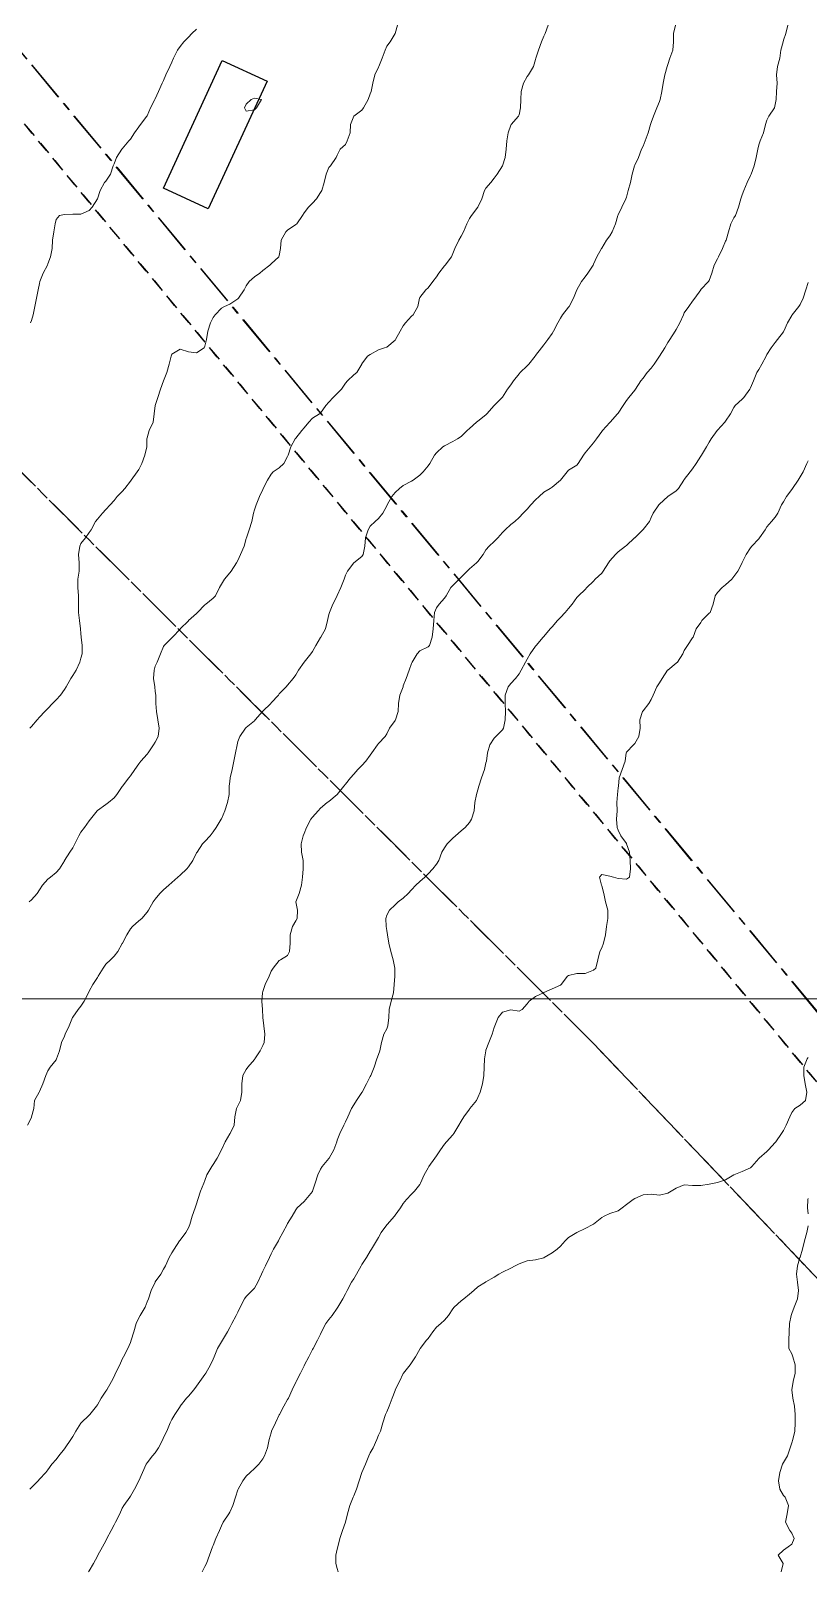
# Model space of a CAD drawing. Header units: centimetres. Extents: x 0 to 642158, y -847 to 649707.
# Drawn here: x 616374.2 to 616421.2, y 620852.8 to 620945.9 of the extents above; entities that cross this region are included whole.
import ezdxf

# ---------------------------------------------------------------- set-up
doc = ezdxf.new("R2010")
doc.units = ezdxf.units.CM
doc.header["$MEASUREMENT"] = 0
doc.linetypes.add('CENTERX2', pattern=[4, 2.5, -0.5, 0.5, -0.5])
doc.linetypes.add('JIS_02_0.7', pattern=[1.35, 0.75, -0.6])
for name, color, linetype, lineweight in [('MEV_grille', 254, 'Continuous', 9), ('WAL_parcellaire agricole', 7, 'JIS_02_0.7', 25), ('WAL_topographie 0.5', 253, 'Continuous', 20)]:
    doc.layers.add(name, color=color, linetype=linetype, lineweight=lineweight)
doc.layers.add('SPW_batiments', color=7, linetype='Continuous')
doc.layers.add('SPW_parcellaire cadastral', color=7, linetype='CENTERX2', lineweight=25, true_color=0xff0542)

# ---------------------------------------------------------------- blocks, each defined once
blk = doc.blocks.new('*U114')
at = {"layer": 'MEV_grille', "transparency": 33554687}
blk.add_lwpolyline([(-1338.461, 0), (1338.461, 0)], dxfattribs=at)
blk = doc.blocks.new('*U115')
at = {"layer": 'MEV_grille', "color": 0, "linetype": 'ByBlock', "lineweight": -2, "transparency": 16777216}
blk.add_blockref('*U114', (0, -1500), dxfattribs=at)

msp = doc.modelspace()

# ---------------------------------------------------------------- linework, layer by layer
at = {"layer": 'SPW_batiments'}
msp.add_lwpolyline([(616388.52, 620942.871), (616384.938, 620935.154), (616382.238, 620936.403), (616385.803, 620944.121), (616388.52, 620942.871)], dxfattribs=at)
at = {"layer": 'SPW_parcellaire cadastral'}
for points in [[(616444.846, 620858.824), (616328.319, 620999.221), (616353.241, 621029.345), (616359.425, 621024.116), (616402.941, 621068.081), (616404.139, 621066.321), (616414.789, 621054.224), (616417.702, 621050.693), (616424.235, 621042.692)], [(616313.036, 620878.993), (616265.079, 620915.786), (616262.741, 620917.58), (616265.689, 620921.537), (616328.319, 620999.221), (616444.846, 620858.824), (616438.51, 620852.937), (616408.245, 620884.701), (616355.741, 620937.089), (616313.036, 620878.993)], [(616313.036, 620878.993), (616355.741, 620937.089), (616408.245, 620884.701), (616438.51, 620852.937), (616410.11, 620826.551), (616394.538, 620813.213), (616375.55, 620800.72), (616354.566, 620778.67), (616332.931, 620755.938), (616309.37, 620730.794), (616286.178, 620751.628), (616257.086, 620777.464), (616258.195, 620804.368), (616302.028, 620864.015), (616313.036, 620878.993)]]:
    msp.add_lwpolyline(points, dxfattribs=at)
at = {"layer": 'WAL_parcellaire agricole'}
for points in [[(616324.031, 621000.478), (616269.31, 620938.403), (616268.869, 620960.806), (616335.692, 621044.813), (616332.483, 621048.937), (616345.106, 621065.188), (616375.352, 621102.317), (616518.538, 620926.168), (616439.713, 620860.66), (616324.031, 621000.478)], [(616255.997, 620774.617), (616254.888, 620802.306), (616269.443, 620906.264), (616269.125, 620914.056), (616269.31, 620938.403), (616324.031, 621000.478), (616439.713, 620860.66), (616427.749, 620846.053), (616421.929, 620839.702), (616414.257, 620830.705), (616403.934, 620820.988), (616397.612, 620816.054), (616363.299, 620797.518), (616354.757, 620786.516), (616345.049, 620771.634), (616339.95, 620763.773), (616311.615, 620724.308), (616278.144, 620756.809), (616255.997, 620774.617)]]:
    msp.add_lwpolyline(points, dxfattribs=at)
at = {"layer": 'WAL_topographie 0.5'}
for points in [[(616413.208, 620946.25), (616413.091, 620945.75), (616413.096, 620945.25), (616413.045, 620944.75), (616412.873, 620944.25), (616412.75, 620943.869), (616412.707, 620943.75), (616412.572, 620943.25), (616412.464, 620942.75), (616412.396, 620942.25), (616412.296, 620941.75), (616412.25, 620941.63), (616412.092, 620941.25), (616411.886, 620940.75), (616411.75, 620940.369), (616411.71, 620940.25), (616411.57, 620939.75), (616411.377, 620939.25), (616411.25, 620938.946), (616411.163, 620938.75), (616410.97, 620938.25), (616410.75, 620937.792), (616410.732, 620937.75), (616410.602, 620937.25), (616410.485, 620936.75), (616410.358, 620936.25), (616410.25, 620935.857), (616410.219, 620935.75), (616409.978, 620935.25), (616409.75, 620934.794), (616409.732, 620934.75), (616409.589, 620934.25), (616409.385, 620933.75), (616409.25, 620933.517), (616409.045, 620933.25), (616408.75, 620932.771), (616408.737, 620932.75), (616408.46, 620932.25), (616408.25, 620931.794), (616408.228, 620931.75), (616407.912, 620931.25), (616407.75, 620931.033), (616407.526, 620930.75), (616407.25, 620930.25), (616407.25, 620930.25), (616407.052, 620929.75), (616406.777, 620929.25), (616406.75, 620929.206), (616406.39, 620928.75), (616406.25, 620928.543), (616406.103, 620928.25), (616405.837, 620927.75), (616405.75, 620927.609), (616405.489, 620927.25), (616405.25, 620926.922), (616405.116, 620926.75), (616404.75, 620926.281), (616404.727, 620926.25), (616404.353, 620925.75), (616404.25, 620925.661), (616403.81, 620925.25), (616403.75, 620925.18), (616403.42, 620924.75), (616403.25, 620924.515), (616403.063, 620924.25), (616402.75, 620923.766), (616402.739, 620923.75), (616402.25, 620923.25), (616402.25, 620923.25), (616401.802, 620922.75), (616401.75, 620922.698), (616401.25, 620922.31), (616401.18, 620922.25), (616400.75, 620921.872), (616400.614, 620921.75), (616400.25, 620921.394), (616400.033, 620921.25), (616399.75, 620921.08), (616399.25, 620920.829), (616399.15, 620920.75), (616398.75, 620920.394), (616398.645, 620920.25), (616398.364, 620919.75), (616398.25, 620919.612), (616397.952, 620919.25), (616397.75, 620919.045), (616397.347, 620918.75), (616397.25, 620918.681), (616396.75, 620918.43), (616396.526, 620918.25), (616396.25, 620918), (616396.062, 620917.75), (616395.778, 620917.25), (616395.75, 620917.189), (616395.508, 620916.75), (616395.25, 620916.434), (616395.046, 620916.25), (616394.75, 620915.973), (616394.619, 620915.75), (616394.472, 620915.25), (616394.429, 620914.75), (616394.32, 620914.25), (616394.25, 620914.136), (616393.75, 620913.75), (616393.75, 620913.75), (616393.373, 620913.25), (616393.25, 620913), (616393.164, 620912.75), (616392.973, 620912.25), (616392.75, 620911.765), (616392.741, 620911.75), (616392.495, 620911.25), (616392.282, 620910.75), (616392.25, 620910.625), (616392.172, 620910.25), (616392.039, 620909.75), (616391.765, 620909.25), (616391.75, 620909.225), (616391.458, 620908.75), (616391.25, 620908.385), (616391.154, 620908.25), (616390.76, 620907.75), (616390.75, 620907.733), (616390.409, 620907.25), (616390.25, 620906.967), (616390.094, 620906.75), (616389.75, 620906.357), (616389.664, 620906.25), (616389.25, 620905.824), (616389.194, 620905.75), (616388.75, 620905.274), (616388.727, 620905.25), (616388.25, 620904.773), (616388.232, 620904.75), (616387.799, 620904.25), (616387.75, 620904.198), (616387.25, 620903.788), (616387.207, 620903.75), (616386.852, 620903.25), (616386.75, 620902.938), (616386.701, 620902.75), (616386.591, 620902.25), (616386.507, 620901.75), (616386.402, 620901.25), (616386.273, 620900.75), (616386.25, 620900.528), (616386.223, 620900.25), (616386.212, 620899.75), (616386.114, 620899.25), (616385.953, 620898.75), (616385.75, 620898.265), (616385.742, 620898.25), (616385.435, 620897.75), (616385.25, 620897.489), (616385.057, 620897.25), (616384.75, 620896.9), (616384.611, 620896.75), (616384.276, 620896.25), (616384.25, 620896.209), (616384.023, 620895.75), (616383.75, 620895.363), (616383.652, 620895.25), (616383.25, 620894.861), (616383.11, 620894.75), (616382.75, 620894.417), (616382.562, 620894.25), (616382.25, 620893.977), (616382.019, 620893.75), (616381.75, 620893.413), (616381.625, 620893.25), (616381.33, 620892.75), (616381.25, 620892.625), (616380.942, 620892.25), (616380.75, 620892.1), (616380.37, 620891.75), (616380.25, 620891.612), (616380.023, 620891.25), (616379.757, 620890.75), (616379.75, 620890.734), (616379.473, 620890.25), (616379.25, 620889.959), (616379.041, 620889.75), (616378.75, 620889.484), (616378.586, 620889.25), (616378.295, 620888.75), (616378.25, 620888.679), (616377.96, 620888.25), (616377.75, 620887.856), (616377.701, 620887.75), (616377.444, 620887.25), (616377.25, 620886.946), (616377.086, 620886.75), (616376.75, 620886.276), (616376.734, 620886.25), (616376.533, 620885.75), (616376.301, 620885.25), (616376.25, 620885.133), (616376.081, 620884.75), (616375.962, 620884.25), (616375.78, 620883.75), (616375.75, 620883.703), (616375.387, 620883.25), (616375.25, 620883.03), (616375.125, 620882.75), (616374.948, 620882.25), (616374.75, 620881.794), (616374.717, 620881.75), (616374.45, 620881.25), (616374.41, 620880.75), (616374.266, 620880.25), (616374.25, 620880.21), (616374.015, 620879.75)], [(616405.508, 620946.25), (616405.323, 620945.75), (616405.25, 620945.591), (616405.103, 620945.25), (616404.935, 620944.75), (616404.773, 620944.25), (616404.75, 620944.167), (616404.636, 620943.75), (616404.331, 620943.25), (616404.25, 620943.141), (616404.019, 620942.75), (616403.878, 620942.25), (616403.861, 620941.75), (616403.848, 620941.25), (616403.75, 620940.841), (616403.71, 620940.75), (616403.285, 620940.25), (616403.25, 620940.197), (616403.098, 620939.75), (616403.008, 620939.25), (616402.973, 620938.75), (616402.913, 620938.25), (616402.75, 620937.75), (616402.75, 620937.75), (616402.425, 620937.25), (616402.25, 620937.009), (616402.036, 620936.75), (616401.75, 620936.393), (616401.655, 620936.25), (616401.506, 620935.75), (616401.25, 620935.25), (616401.25, 620935.25), (616400.866, 620934.75), (616400.75, 620934.565), (616400.59, 620934.25), (616400.401, 620933.75), (616400.25, 620933.5), (616400.11, 620933.25), (616399.86, 620932.75), (616399.75, 620932.441), (616399.657, 620932.25), (616399.288, 620931.75), (616399.25, 620931.712), (616398.904, 620931.25), (616398.75, 620931.028), (616398.542, 620930.75), (616398.25, 620930.372), (616398.105, 620930.25), (616397.75, 620929.792), (616397.73, 620929.75), (616397.623, 620929.25), (616397.346, 620928.75), (616397.25, 620928.65), (616396.875, 620928.25), (616396.75, 620928.068), (616396.562, 620927.75), (616396.286, 620927.25), (616396.25, 620927.206), (616395.75, 620926.793), (616395.607, 620926.75), (616395.25, 620926.625), (616394.75, 620926.35), (616394.592, 620926.25), (616394.25, 620925.786), (616394.235, 620925.75), (616393.937, 620925.25), (616393.75, 620925.105), (616393.383, 620924.75), (616393.25, 620924.617), (616393.011, 620924.25), (616392.75, 620923.977), (616392.517, 620923.75), (616392.25, 620923.455), (616392.072, 620923.25), (616391.75, 620922.797), (616391.685, 620922.75), (616391.25, 620922.5), (616391.033, 620922.25), (616390.75, 620921.917), (616390.617, 620921.75), (616390.25, 620921.288), (616390.21, 620921.25), (616389.943, 620920.75), (616389.788, 620920.25), (616389.75, 620920.167), (616389.519, 620919.75), (616389.25, 620919.481), (616388.884, 620919.25), (616388.75, 620919.101), (616388.526, 620918.75), (616388.283, 620918.25), (616388.25, 620918.17), (616388.056, 620917.75), (616387.859, 620917.25), (616387.75, 620916.956), (616387.691, 620916.75), (616387.592, 620916.25), (616387.42, 620915.75), (616387.259, 620915.25), (616387.25, 620915.219), (616387.118, 620914.75), (616386.899, 620914.25), (616386.75, 620913.893), (616386.667, 620913.75), (616386.332, 620913.25), (616386.25, 620913.142), (616385.935, 620912.75), (616385.75, 620912.457), (616385.628, 620912.25), (616385.385, 620911.75), (616385.25, 620911.601), (616384.804, 620911.25), (616384.75, 620911.208), (616384.301, 620910.75), (616384.25, 620910.688), (616383.764, 620910.25), (616383.75, 620910.239), (616383.261, 620909.75), (616383.25, 620909.737), (616382.788, 620909.25), (616382.75, 620909.213), (616382.287, 620908.75), (616382.25, 620908.679), (616382.062, 620908.25), (616381.861, 620907.75), (616381.75, 620907.5), (616381.672, 620907.25), (616381.646, 620906.75), (616381.719, 620906.25), (616381.75, 620905.977), (616381.782, 620905.75), (616381.784, 620905.25), (616381.823, 620904.75), (616381.91, 620904.25), (616381.981, 620903.75), (616381.93, 620903.25), (616381.75, 620902.912), (616381.648, 620902.75), (616381.308, 620902.25), (616381.25, 620902.173), (616380.883, 620901.75), (616380.75, 620901.592), (616380.514, 620901.25), (616380.25, 620900.878), (616380.154, 620900.75), (616379.768, 620900.25), (616379.75, 620900.221), (616379.426, 620899.75), (616379.25, 620899.536), (616378.917, 620899.25), (616378.75, 620899.13), (616378.25, 620898.771), (616378.227, 620898.75), (616377.821, 620898.25), (616377.75, 620898.156), (616377.461, 620897.75), (616377.25, 620897.462), (616377.125, 620897.25), (616376.877, 620896.75), (616376.75, 620896.524), (616376.58, 620896.25), (616376.259, 620895.75), (616376.25, 620895.735), (616375.944, 620895.25), (616375.75, 620895.027), (616375.408, 620894.75), (616375.25, 620894.63), (616374.928, 620894.25), (616374.75, 620893.974), (616374.595, 620893.75), (616374.25, 620893.377), (616374.127, 620893.25)], [(616420.005, 620946.25), (616419.885, 620945.75), (616419.75, 620945.344), (616419.725, 620945.25), (616419.594, 620944.75), (616419.518, 620944.25), (616419.379, 620943.75), (616419.321, 620943.25), (616419.364, 620942.75), (616419.332, 620942.25), (616419.298, 620941.75), (616419.25, 620941.45), (616419.196, 620941.25), (616418.862, 620940.75), (616418.75, 620940.5), (616418.665, 620940.25), (616418.54, 620939.75), (616418.335, 620939.25), (616418.25, 620939.017), (616418.188, 620938.75), (616418.104, 620938.25), (616417.981, 620937.75), (616417.798, 620937.25), (616417.75, 620937.159), (616417.549, 620936.75), (616417.348, 620936.25), (616417.25, 620935.989), (616417.165, 620935.75), (616417.036, 620935.25), (616416.846, 620934.75), (616416.75, 620934.6), (616416.572, 620934.25), (616416.422, 620933.75), (616416.272, 620933.25), (616416.25, 620933.187), (616416.063, 620932.75), (616415.818, 620932.25), (616415.75, 620932.129), (616415.563, 620931.75), (616415.419, 620931.25), (616415.25, 620930.808), (616415.209, 620930.75), (616414.75, 620930.264), (616414.74, 620930.25), (616414.392, 620929.75), (616414.25, 620929.558), (616414.028, 620929.25), (616413.75, 620928.855), (616413.692, 620928.75), (616413.471, 620928.25), (616413.25, 620927.855), (616413.193, 620927.75), (616412.869, 620927.25), (616412.75, 620927.066), (616412.565, 620926.75), (616412.258, 620926.25), (616412.25, 620926.238), (616411.927, 620925.75), (616411.75, 620925.516), (616411.51, 620925.25), (616411.25, 620924.912), (616411.125, 620924.75), (616410.806, 620924.25), (616410.75, 620924.18), (616410.394, 620923.75), (616410.25, 620923.558), (616410.05, 620923.25), (616409.75, 620922.8), (616409.711, 620922.75), (616409.27, 620922.25), (616409.25, 620922.228), (616408.801, 620921.75), (616408.75, 620921.689), (616408.445, 620921.25), (616408.25, 620921.005), (616408.053, 620920.75), (616407.75, 620920.387), (616407.642, 620920.25), (616407.335, 620919.75), (616407.25, 620919.652), (616406.75, 620919.339), (616406.656, 620919.25), (616406.26, 620918.75), (616406.25, 620918.74), (616405.75, 620918.324), (616405.629, 620918.25), (616405.25, 620918.01), (616404.969, 620917.75), (616404.75, 620917.552), (616404.459, 620917.25), (616404.25, 620917), (616404.005, 620916.75), (616403.75, 620916.495), (616403.494, 620916.25), (616403.25, 620916.054), (616402.917, 620915.75), (616402.75, 620915.573), (616402.463, 620915.25), (616402.25, 620915.045), (616401.939, 620914.75), (616401.75, 620914.523), (616401.576, 620914.25), (616401.25, 620913.817), (616401.174, 620913.75), (616400.75, 620913.382), (616400.618, 620913.25), (616400.25, 620912.875), (616400.127, 620912.75), (616399.75, 620912.386), (616399.629, 620912.25), (616399.335, 620911.75), (616399.25, 620911.619), (616398.92, 620911.25), (616398.75, 620911.021), (616398.647, 620910.75), (616398.591, 620910.25), (616398.549, 620909.75), (616398.506, 620909.25), (616398.332, 620908.75), (616398.25, 620908.67), (616397.75, 620908.424), (616397.593, 620908.25), (616397.289, 620907.75), (616397.25, 620907.659), (616397.1, 620907.25), (616396.922, 620906.75), (616396.75, 620906.308), (616396.732, 620906.25), (616396.55, 620905.75), (616396.455, 620905.25), (616396.443, 620904.75), (616396.27, 620904.25), (616396.25, 620904.215), (616395.917, 620903.75), (616395.75, 620903.405), (616395.654, 620903.25), (616395.25, 620902.818), (616395.197, 620902.75), (616394.855, 620902.25), (616394.75, 620902.109), (616394.484, 620901.75), (616394.25, 620901.486), (616393.99, 620901.25), (616393.75, 620900.977), (616393.561, 620900.75), (616393.25, 620900.375), (616393.148, 620900.25), (616392.75, 620899.75), (616392.75, 620899.75), (616392.25, 620899.32), (616392.15, 620899.25), (616391.75, 620898.917), (616391.61, 620898.75), (616391.25, 620898.367), (616391.165, 620898.25), (616390.901, 620897.75), (616390.75, 620897.385), (616390.698, 620897.25), (616390.573, 620896.75), (616390.599, 620896.25), (616390.687, 620895.75), (616390.702, 620895.25), (616390.648, 620894.75), (616390.594, 620894.25), (616390.459, 620893.75), (616390.25, 620893.25), (616390.35, 620892.75), (616390.326, 620892.25), (616390.25, 620892.111), (616390.047, 620891.75), (616389.906, 620891.25), (616389.914, 620890.75), (616389.86, 620890.25), (616389.75, 620890.011), (616389.321, 620889.75), (616389.25, 620889.697), (616388.88, 620889.25), (616388.75, 620889.063), (616388.631, 620888.75), (616388.396, 620888.25), (616388.25, 620887.821), (616388.228, 620887.75), (616388.199, 620887.25), (616388.234, 620886.75), (616388.25, 620886.251), (616388.25, 620886.25), (616388.31, 620885.75), (616388.38, 620885.25), (616388.326, 620884.75), (616388.25, 620884.562), (616388.09, 620884.25), (616387.773, 620883.75), (616387.75, 620883.712), (616387.336, 620883.25), (616387.25, 620883.111), (616387.047, 620882.75), (616386.989, 620882.25), (616386.982, 620881.75), (616386.902, 620881.25), (616386.75, 620880.91), (616386.665, 620880.75), (616386.558, 620880.25), (616386.523, 620879.75), (616386.273, 620879.25), (616386.25, 620879.219), (616385.967, 620878.75), (616385.75, 620878.25), (616385.75, 620878.25), (616385.488, 620877.75), (616385.25, 620877.378), (616385.167, 620877.25), (616384.871, 620876.75), (616384.75, 620876.402), (616384.691, 620876.25), (616384.481, 620875.75), (616384.321, 620875.25), (616384.25, 620875), (616384.163, 620874.75), (616383.978, 620874.25), (616383.83, 620873.75), (616383.75, 620873.538), (616383.603, 620873.25), (616383.25, 620872.788), (616383.22, 620872.75), (616382.886, 620872.25), (616382.75, 620872.021), (616382.589, 620871.75), (616382.358, 620871.25), (616382.25, 620871.038), (616382.077, 620870.75), (616381.75, 620870.276), (616381.731, 620870.25), (616381.505, 620869.75), (616381.335, 620869.25), (616381.25, 620869.071), (616381.132, 620868.75), (616380.841, 620868.25), (616380.75, 620868.091), (616380.594, 620867.75), (616380.443, 620867.25), (616380.296, 620866.75), (616380.25, 620866.618), (616380.083, 620866.25), (616379.82, 620865.75), (616379.75, 620865.603), (616379.594, 620865.25), (616379.346, 620864.75), (616379.25, 620864.553), (616379.099, 620864.25), (616378.817, 620863.75), (616378.75, 620863.663), (616378.464, 620863.25), (616378.25, 620862.844), (616378.192, 620862.75), (616377.784, 620862.25), (616377.75, 620862.219), (616377.263, 620861.75), (616377.25, 620861.732), (616376.951, 620861.25), (616376.75, 620860.925), (616376.634, 620860.75), (616376.299, 620860.25), (616376.25, 620860.182), (616375.914, 620859.75), (616375.75, 620859.545), (616375.496, 620859.25), (616375.25, 620858.92), (616375.125, 620858.75), (616374.75, 620858.341), (616374.663, 620858.25), (616374.25, 620857.843), (616374.15, 620857.75)], [(616396.401, 620946.25), (616396.25, 620945.75), (616396.25, 620945.75), (616395.962, 620945.25), (616395.75, 620944.988), (616395.644, 620944.75), (616395.471, 620944.25), (616395.261, 620943.75), (616395.25, 620943.721), (616395.034, 620943.25), (616394.912, 620942.75), (616394.803, 620942.25), (616394.75, 620942.103), (616394.617, 620941.75), (616394.35, 620941.25), (616394.25, 620941.121), (616393.75, 620940.75), (616393.75, 620940.75), (616393.559, 620940.25), (616393.528, 620939.75), (616393.359, 620939.25), (616393.25, 620939.033), (616392.94, 620938.75), (616392.75, 620938.387), (616392.682, 620938.25), (616392.338, 620937.75), (616392.25, 620937.656), (616392.083, 620937.25), (616391.972, 620936.75), (616391.821, 620936.25), (616391.75, 620936.136), (616391.492, 620935.75), (616391.25, 620935.492), (616391.008, 620935.25), (616390.75, 620934.902), (616390.644, 620934.75), (616390.3, 620934.25), (616390.25, 620934.206), (616389.75, 620933.854), (616389.643, 620933.75), (616389.364, 620933.25), (616389.329, 620932.75), (616389.25, 620932.321), (616389.23, 620932.25), (616388.75, 620931.821), (616388.67, 620931.75), (616388.25, 620931.411), (616388.065, 620931.25), (616387.75, 620931.043), (616387.434, 620930.75), (616387.25, 620930.491), (616387.117, 620930.25), (616386.785, 620929.75), (616386.75, 620929.717), (616386.25, 620929.39), (616385.932, 620929.25), (616385.75, 620929.142), (616385.378, 620928.75), (616385.25, 620928.578), (616385.089, 620928.25), (616384.931, 620927.75), (616384.842, 620927.25), (616384.75, 620926.838), (616384.712, 620926.75), (616384.25, 620926.434), (616383.75, 620926.5), (616383.25, 620926.658), (616382.75, 620926.368), (616382.705, 620926.25), (616382.58, 620925.75), (616382.452, 620925.25), (616382.25, 620924.75), (616382.25, 620924.75), (616382.064, 620924.25), (616381.894, 620923.75), (616381.75, 620923.25), (616381.75, 620923.25), (616381.683, 620922.75), (616381.615, 620922.25), (616381.385, 620921.75), (616381.25, 620921.296), (616381.237, 620921.25), (616381.226, 620920.75), (616381.114, 620920.25), (616380.937, 620919.75), (616380.75, 620919.393), (616380.65, 620919.25), (616380.294, 620918.75), (616380.25, 620918.689), (616379.913, 620918.25), (616379.75, 620918.066), (616379.434, 620917.75), (616379.25, 620917.524), (616379.02, 620917.25), (616378.75, 620916.964), (616378.553, 620916.75), (616378.25, 620916.379), (616378.139, 620916.25), (616377.871, 620915.75), (616377.75, 620915.576), (616377.516, 620915.25), (616377.25, 620914.923), (616377.175, 620914.75), (616377.109, 620914.25), (616377.15, 620913.75), (616377.133, 620913.25), (616377.055, 620912.75), (616377.064, 620912.25), (616377.111, 620911.75), (616377.112, 620911.25), (616377.108, 620910.75), (616377.157, 620910.25), (616377.224, 620909.75), (616377.25, 620909.464), (616377.267, 620909.25), (616377.321, 620908.75), (616377.325, 620908.25), (616377.25, 620907.987), (616377.174, 620907.75), (616376.952, 620907.25), (616376.75, 620906.939), (616376.635, 620906.75), (616376.348, 620906.25), (616376.25, 620906.083), (616376.019, 620905.75), (616375.75, 620905.47), (616375.534, 620905.25), (616375.25, 620904.935), (616375.057, 620904.75), (616374.75, 620904.421), (616374.601, 620904.25), (616374.25, 620903.857), (616374.158, 620903.75)], [(616384.25, 620946.008), (616383.962, 620945.75), (616383.75, 620945.535), (616383.479, 620945.25), (616383.25, 620944.964), (616383.096, 620944.75), (616382.851, 620944.25), (616382.75, 620944.007), (616382.622, 620943.75), (616382.394, 620943.25), (616382.25, 620942.904), (616382.169, 620942.75), (616381.937, 620942.25), (616381.75, 620941.791), (616381.729, 620941.75), (616381.462, 620941.25), (616381.25, 620940.766), (616381.239, 620940.75), (616380.853, 620940.25), (616380.75, 620940.102), (616380.496, 620939.75), (616380.25, 620939.365), (616380.15, 620939.25), (616379.75, 620938.776), (616379.731, 620938.75), (616379.408, 620938.25), (616379.25, 620937.875), (616379.206, 620937.75), (616379.029, 620937.25), (616378.75, 620936.825), (616378.683, 620936.75), (616378.417, 620936.25), (616378.25, 620935.75), (616378.25, 620935.75), (616377.936, 620935.25), (616377.75, 620935.053), (616377.25, 620934.832), (616376.75, 620934.82), (616376.25, 620934.814), (616375.95, 620934.75), (616375.75, 620934.5), (616375.697, 620934.25), (616375.604, 620933.75), (616375.539, 620933.25), (616375.5, 620932.75), (616375.407, 620932.25), (616375.25, 620931.825), (616375.222, 620931.75), (616374.964, 620931.25), (616374.77, 620930.75), (616374.75, 620930.639), (616374.662, 620930.25), (616374.555, 620929.75), (616374.457, 620929.25), (616374.355, 620928.75), (616374.25, 620928.404), (616374.193, 620928.25)], [(616387.75, 620941.125), (616387.861, 620941.25), (616388.167, 620941.75), (616387.75, 620941.839), (616387.542, 620941.75), (616387.25, 620941.481), (616387.146, 620941.25), (616387.25, 620941.062), (616387.75, 620941.125)], [(616421.25, 620930.687), (616421.1, 620930.25), (616420.93, 620929.75), (616420.75, 620929.364), (616420.677, 620929.25), (616420.275, 620928.75), (616420.25, 620928.708), (616420, 620928.25), (616419.779, 620927.75), (616419.75, 620927.711), (616419.388, 620927.25), (616419.25, 620927.058), (616419.004, 620926.75), (616418.75, 620926.333), (616418.7, 620926.25), (616418.433, 620925.75), (616418.25, 620925.444), (616418.144, 620925.25), (616417.935, 620924.75), (616417.75, 620924.328), (616417.713, 620924.25), (616417.353, 620923.75), (616417.25, 620923.642), (616416.823, 620923.25), (616416.75, 620923.139), (616416.538, 620922.75), (616416.25, 620922.308), (616416.204, 620922.25), (616415.75, 620921.76), (616415.742, 620921.75), (616415.371, 620921.25), (616415.25, 620921.038), (616415.092, 620920.75), (616414.786, 620920.25), (616414.75, 620920.193), (616414.473, 620919.75), (616414.25, 620919.421), (616414.106, 620919.25), (616413.75, 620918.793), (616413.724, 620918.75), (616413.399, 620918.25), (616413.25, 620918.09), (616412.75, 620917.75), (616412.75, 620917.75), (616412.25, 620917.301), (616412.208, 620917.25), (616411.864, 620916.75), (616411.75, 620916.483), (616411.635, 620916.25), (616411.25, 620915.76), (616411.239, 620915.75), (616410.75, 620915.261), (616410.739, 620915.25), (616410.25, 620914.801), (616410.187, 620914.75), (616409.75, 620914.42), (616409.583, 620914.25), (616409.25, 620913.867), (616409.163, 620913.75), (616408.85, 620913.25), (616408.75, 620913.12), (616408.364, 620912.75), (616408.25, 620912.646), (616407.854, 620912.25), (616407.75, 620912.134), (616407.348, 620911.75), (616407.25, 620911.647), (616406.958, 620911.25), (616406.75, 620910.982), (616406.548, 620910.75), (616406.25, 620910.432), (616406.083, 620910.25), (616405.75, 620909.869), (616405.644, 620909.75), (616405.25, 620909.299), (616405.207, 620909.25), (616404.78, 620908.75), (616404.75, 620908.715), (616404.422, 620908.25), (616404.25, 620907.922), (616404.138, 620907.75), (616403.883, 620907.25), (616403.75, 620907.04), (616403.546, 620906.75), (616403.25, 620906.448), (616403.098, 620906.25), (616402.908, 620905.75), (616402.913, 620905.25), (616402.942, 620904.75), (616402.922, 620904.25), (616402.812, 620903.75), (616402.75, 620903.655), (616402.355, 620903.25), (616402.25, 620903.143), (616401.98, 620902.75), (616401.853, 620902.25), (616401.774, 620901.75), (616401.75, 620901.65), (616401.659, 620901.25), (616401.473, 620900.75), (616401.312, 620900.25), (616401.25, 620900.015), (616401.185, 620899.75), (616401.077, 620899.25), (616401.037, 620898.75), (616400.88, 620898.25), (616400.75, 620898.053), (616400.494, 620897.75), (616400.25, 620897.539), (616399.908, 620897.25), (616399.75, 620897.104), (616399.396, 620896.75), (616399.25, 620896.519), (616399.087, 620896.25), (616398.893, 620895.75), (616398.75, 620895.531), (616398.536, 620895.25), (616398.25, 620894.942), (616398.047, 620894.75), (616397.75, 620894.475), (616397.507, 620894.25), (616397.25, 620893.979), (616397.039, 620893.75), (616396.75, 620893.468), (616396.446, 620893.25), (616396.25, 620893.067), (616395.922, 620892.75), (616395.75, 620892.437), (616395.703, 620892.25), (616395.715, 620891.75), (616395.75, 620891.523), (616395.798, 620891.25), (616395.881, 620890.75), (616395.99, 620890.25), (616396.131, 620889.75), (616396.231, 620889.25), (616396.231, 620888.75), (616396.206, 620888.25), (616396.154, 620887.75), (616396.012, 620887.25), (616395.888, 620886.75), (616395.879, 620886.25), (616395.818, 620885.75), (616395.75, 620885.577), (616395.573, 620885.25), (616395.422, 620884.75), (616395.332, 620884.25), (616395.25, 620884.012), (616395.144, 620883.75), (616394.982, 620883.25), (616394.782, 620882.75), (616394.75, 620882.681), (616394.527, 620882.25), (616394.269, 620881.75), (616394.25, 620881.721), (616393.92, 620881.25), (616393.75, 620880.984), (616393.623, 620880.75), (616393.398, 620880.25), (616393.25, 620879.95), (616393.16, 620879.75), (616392.914, 620879.25), (616392.75, 620878.839), (616392.72, 620878.75), (616392.542, 620878.25), (616392.265, 620877.75), (616392.25, 620877.73), (616391.842, 620877.25), (616391.75, 620877.088), (616391.576, 620876.75), (616391.412, 620876.25), (616391.256, 620875.75), (616391.25, 620875.739), (616390.864, 620875.25), (616390.75, 620875.143), (616390.336, 620874.75), (616390.25, 620874.634), (616390.03, 620874.25), (616389.75, 620873.794), (616389.724, 620873.75), (616389.457, 620873.25), (616389.25, 620872.853), (616389.194, 620872.75), (616388.89, 620872.25), (616388.75, 620871.966), (616388.652, 620871.75), (616388.423, 620871.25), (616388.25, 620870.921), (616388.172, 620870.75), (616387.96, 620870.25), (616387.75, 620869.902), (616387.606, 620869.75), (616387.25, 620869.388), (616387.137, 620869.25), (616386.888, 620868.75), (616386.75, 620868.453), (616386.647, 620868.25), (616386.377, 620867.75), (616386.25, 620867.517), (616386.121, 620867.25), (616385.816, 620866.75), (616385.75, 620866.648), (616385.51, 620866.25), (616385.306, 620865.75), (616385.25, 620865.609), (616385.095, 620865.25), (616384.802, 620864.75), (616384.75, 620864.676), (616384.447, 620864.25), (616384.25, 620863.977), (616384.076, 620863.75), (616383.75, 620863.371), (616383.636, 620863.25), (616383.258, 620862.75), (616383.25, 620862.737), (616382.933, 620862.25), (616382.75, 620861.953), (616382.647, 620861.75), (616382.439, 620861.25), (616382.25, 620860.872), (616382.194, 620860.75), (616381.947, 620860.25), (616381.75, 620859.946), (616381.577, 620859.75), (616381.25, 620859.335), (616381.194, 620859.25), (616380.966, 620858.75), (616380.75, 620858.25), (616380.75, 620858.25), (616380.48, 620857.75), (616380.25, 620857.324), (616380.198, 620857.25), (616379.839, 620856.75), (616379.75, 620856.602), (616379.597, 620856.25), (616379.335, 620855.75), (616379.25, 620855.589), (616379.072, 620855.25), (616378.826, 620854.75), (616378.75, 620854.609), (616378.558, 620854.25), (616378.277, 620853.75), (616378.25, 620853.694), (616378, 620853.25), (616377.75, 620852.806), (616377.717, 620852.75)], [(616421.25, 620919.911), (616421.164, 620919.75), (616420.933, 620919.25), (616420.75, 620918.939), (616420.633, 620918.75), (616420.297, 620918.25), (616420.25, 620918.179), (616419.934, 620917.75), (616419.75, 620917.441), (616419.636, 620917.25), (616419.399, 620916.75), (616419.25, 620916.507), (616419.031, 620916.25), (616418.75, 620915.931), (616418.636, 620915.75), (616418.302, 620915.25), (616418.25, 620915.192), (616417.828, 620914.75), (616417.75, 620914.653), (616417.486, 620914.25), (616417.25, 620913.769), (616417.24, 620913.75), (616416.995, 620913.25), (616416.75, 620912.912), (616416.625, 620912.75), (616416.25, 620912.426), (616416.041, 620912.25), (616415.75, 620911.952), (616415.621, 620911.75), (616415.5, 620911.25), (616415.306, 620910.75), (616415.25, 620910.697), (616414.814, 620910.25), (616414.75, 620910.146), (616414.471, 620909.75), (616414.28, 620909.25), (616414.25, 620909.212), (616413.95, 620908.75), (616413.75, 620908.442), (616413.657, 620908.25), (616413.333, 620907.75), (616413.25, 620907.676), (616412.75, 620907.26), (616412.74, 620907.25), (616412.409, 620906.75), (616412.25, 620906.5), (616412.087, 620906.25), (616411.875, 620905.75), (616411.75, 620905.477), (616411.611, 620905.25), (616411.25, 620904.802), (616411.21, 620904.75), (616411.058, 620904.25), (616411.075, 620903.75), (616411, 620903.25), (616410.75, 620902.83), (616410.673, 620902.75), (616410.25, 620902.292), (616410.226, 620902.25), (616410.169, 620901.75), (616409.994, 620901.25), (616409.817, 620900.75), (616409.76, 620900.25), (616409.75, 620900.15), (616409.707, 620899.75), (616409.669, 620899.25), (616409.683, 620898.75), (616409.65, 620898.25), (616409.687, 620897.75), (616409.75, 620897.583), (616409.904, 620897.25), (616410.25, 620896.768), (616410.26, 620896.75), (616410.434, 620896.25), (616410.467, 620895.75), (616410.486, 620895.25), (616410.432, 620894.75), (616410.25, 620894.621), (616409.75, 620894.652), (616409.469, 620894.75), (616409.25, 620894.809), (616408.75, 620894.9), (616408.625, 620894.75), (616408.739, 620894.25), (616408.75, 620894.212), (616408.872, 620893.75), (616408.989, 620893.25), (616409.131, 620892.75), (616409.122, 620892.25), (616409.044, 620891.75), (616408.98, 620891.25), (616408.857, 620890.75), (616408.75, 620890.469), (616408.641, 620890.25), (616408.515, 620889.75), (616408.393, 620889.25), (616408.25, 620889.117), (616407.75, 620888.917), (616407.25, 620888.917), (616406.75, 620888.8), (616406.687, 620888.75), (616406.303, 620888.25), (616406.25, 620888.206), (616405.75, 620887.991), (616405.25, 620887.768), (616405.221, 620887.75), (616404.75, 620887.521), (616404.354, 620887.25), (616404.25, 620887.083), (616403.938, 620886.75), (616403.75, 620886.646), (616403.25, 620886.724), (616402.75, 620886.588), (616402.483, 620886.25), (616402.283, 620885.75), (616402.25, 620885.65), (616402.122, 620885.25), (616401.917, 620884.75), (616401.75, 620884.278), (616401.741, 620884.25), (616401.664, 620883.75), (616401.645, 620883.25), (616401.621, 620882.75), (616401.544, 620882.25), (616401.409, 620881.75), (616401.25, 620881.417), (616401.18, 620881.25), (616400.782, 620880.75), (616400.75, 620880.717), (616400.406, 620880.25), (616400.25, 620880), (616400.112, 620879.75), (616399.804, 620879.25), (616399.75, 620879.169), (616399.367, 620878.75), (616399.25, 620878.597), (616398.995, 620878.25), (616398.75, 620877.886), (616398.656, 620877.75), (616398.301, 620877.25), (616398.25, 620877.176), (616398.012, 620876.75), (616397.794, 620876.25), (616397.75, 620876.167), (616397.424, 620875.75), (616397.25, 620875.568), (616396.952, 620875.25), (616396.75, 620875.006), (616396.578, 620874.75), (616396.25, 620874.298), (616396.21, 620874.25), (616395.77, 620873.75), (616395.75, 620873.726), (616395.414, 620873.25), (616395.25, 620872.962), (616395.125, 620872.75), (616394.832, 620872.25), (616394.75, 620872.128), (616394.528, 620871.75), (616394.25, 620871.333), (616394.201, 620871.25), (616393.926, 620870.75), (616393.75, 620870.464), (616393.621, 620870.25), (616393.348, 620869.75), (616393.25, 620869.559), (616393.093, 620869.25), (616392.793, 620868.75), (616392.75, 620868.68), (616392.452, 620868.25), (616392.25, 620868.005), (616392.072, 620867.75), (616391.805, 620867.25), (616391.75, 620867.117), (616391.564, 620866.75), (616391.291, 620866.25), (616391.25, 620866.182), (616391.034, 620865.75), (616390.776, 620865.25), (616390.75, 620865.196), (616390.533, 620864.75), (616390.264, 620864.25), (616390.25, 620864.219), (616390.026, 620863.75), (616389.798, 620863.25), (616389.75, 620863.173), (616389.518, 620862.75), (616389.257, 620862.25), (616389.25, 620862.233), (616389.016, 620861.75), (616388.785, 620861.25), (616388.75, 620861.145), (616388.631, 620860.75), (616388.533, 620860.25), (616388.35, 620859.75), (616388.25, 620859.583), (616388.01, 620859.25), (616387.75, 620858.995), (616387.478, 620858.75), (616387.25, 620858.531), (616387.045, 620858.25), (616386.766, 620857.75), (616386.75, 620857.71), (616386.592, 620857.25), (616386.447, 620856.75), (616386.25, 620856.35), (616386.191, 620856.25), (616385.861, 620855.75), (616385.75, 620855.528), (616385.625, 620855.25), (616385.419, 620854.75), (616385.25, 620854.343), (616385.21, 620854.25), (616385.03, 620853.75), (616384.846, 620853.25), (616384.75, 620853.06), (616384.583, 620852.75)], [(616421.25, 620883.836), (616421.179, 620883.75), (616420.977, 620883.25), (616420.98, 620882.75), (616421.068, 620882.25), (616421.168, 620881.75), (616421.086, 620881.25), (616420.75, 620880.954), (616420.434, 620880.75), (616420.25, 620880.519), (616420.124, 620880.25), (616419.918, 620879.75), (616419.75, 620879.423), (616419.63, 620879.25), (616419.291, 620878.75), (616419.25, 620878.698), (616418.845, 620878.25), (616418.75, 620878.149), (616418.268, 620877.75), (616418.25, 620877.725), (616417.828, 620877.25), (616417.75, 620877.16), (616417.25, 620876.947), (616416.75, 620876.75), (616416.75, 620876.75), (616416.25, 620876.442), (616415.75, 620876.282), (616415.55, 620876.25), (616415.25, 620876.191), (616414.75, 620876.096), (616414.25, 620876.104), (616413.75, 620876.146), (616413.25, 620875.933), (616412.961, 620875.75), (616412.75, 620875.632), (616412.25, 620875.514), (616411.75, 620875.579), (616411.25, 620875.536), (616410.75, 620875.321), (616410.65, 620875.25), (616410.25, 620874.954), (616409.988, 620874.75), (616409.75, 620874.571), (616409.25, 620874.411), (616408.893, 620874.25), (616408.75, 620874.176), (616408.25, 620873.769), (616408.222, 620873.75), (616407.75, 620873.492), (616407.25, 620873.25), (616407.25, 620873.25), (616406.75, 620872.95), (616406.533, 620872.75), (616406.25, 620872.425), (616406.066, 620872.25), (616405.75, 620872.028), (616405.281, 620871.75), (616405.25, 620871.738), (616404.75, 620871.613), (616404.25, 620871.539), (616403.75, 620871.372), (616403.525, 620871.25), (616403.25, 620871.105), (616402.75, 620870.855), (616402.525, 620870.75), (616402.25, 620870.567), (616401.75, 620870.267), (616401.725, 620870.25), (616401.25, 620869.971), (616401.016, 620869.75), (616400.75, 620869.537), (616400.412, 620869.25), (616400.25, 620869.122), (616399.829, 620868.75), (616399.75, 620868.639), (616399.494, 620868.25), (616399.25, 620867.964), (616399.023, 620867.75), (616398.75, 620867.536), (616398.539, 620867.25), (616398.25, 620866.848), (616398.157, 620866.75), (616397.77, 620866.25), (616397.75, 620866.215), (616397.49, 620865.75), (616397.25, 620865.371), (616397.157, 620865.25), (616396.762, 620864.75), (616396.75, 620864.731), (616396.514, 620864.25), (616396.268, 620863.75), (616396.25, 620863.708), (616396.067, 620863.25), (616395.889, 620862.75), (616395.75, 620862.424), (616395.67, 620862.25), (616395.511, 620861.75), (616395.361, 620861.25), (616395.25, 620861), (616395.15, 620860.75), (616394.921, 620860.25), (616394.75, 620859.946), (616394.656, 620859.75), (616394.464, 620859.25), (616394.25, 620858.75), (616394.25, 620858.75), (616394.073, 620858.25), (616393.919, 620857.75), (616393.75, 620857.333), (616393.714, 620857.25), (616393.524, 620856.75), (616393.38, 620856.25), (616393.25, 620855.75), (616393.25, 620855.75), (616393.079, 620855.25), (616392.909, 620854.75), (616392.783, 620854.25), (616392.75, 620854.114), (616392.665, 620853.75), (616392.659, 620853.25), (616392.75, 620852.937), (616392.814, 620852.75)], [(616421.25, 620875.31), (616421.222, 620875.25), (616421.202, 620874.75), (616421.25, 620874.387)], [(616421.25, 620873.667), (616421.16, 620873.25), (616421.026, 620872.75), (616420.893, 620872.25), (616420.75, 620871.776), (616420.742, 620871.75), (616420.593, 620871.25), (616420.537, 620870.75), (616420.593, 620870.25), (616420.654, 620869.75), (616420.59, 620869.25), (616420.392, 620868.75), (616420.25, 620868.355), (616420.212, 620868.25), (616420.114, 620867.75), (616420.093, 620867.25), (616420.079, 620866.75), (616420.078, 620866.25), (616420.25, 620865.917), (616420.31, 620865.75), (616420.45, 620865.25), (616420.452, 620864.75), (616420.342, 620864.25), (616420.25, 620863.75), (616420.317, 620863.25), (616420.41, 620862.75), (616420.446, 620862.25), (616420.459, 620861.75), (616420.439, 620861.25), (616420.314, 620860.75), (616420.25, 620860.536), (616420.145, 620860.25), (616419.981, 620859.75), (616419.75, 620859.35), (616419.69, 620859.25), (616419.526, 620858.75), (616419.444, 620858.25), (616419.519, 620857.75), (616419.75, 620857.35), (616419.844, 620857.25), (616420.05, 620856.75), (616419.975, 620856.25), (616419.875, 620855.75), (616420.135, 620855.25), (616420.25, 620855.083), (616420.393, 620854.75), (616420.25, 620854.417), (616420.036, 620854.25), (616419.75, 620854.05), (616419.417, 620853.75), (616419.719, 620853.25), (616419.607, 620852.75)]]:
    msp.add_lwpolyline(points, dxfattribs=at)

# ---------------------------------------------------------------- block references
at = {"layer": 'MEV_grille', "transparency": 33554687}
msp.add_blockref('*U115', (616669.481, 622387.381), dxfattribs=at)

doc.saveas('drawing.dxf')
